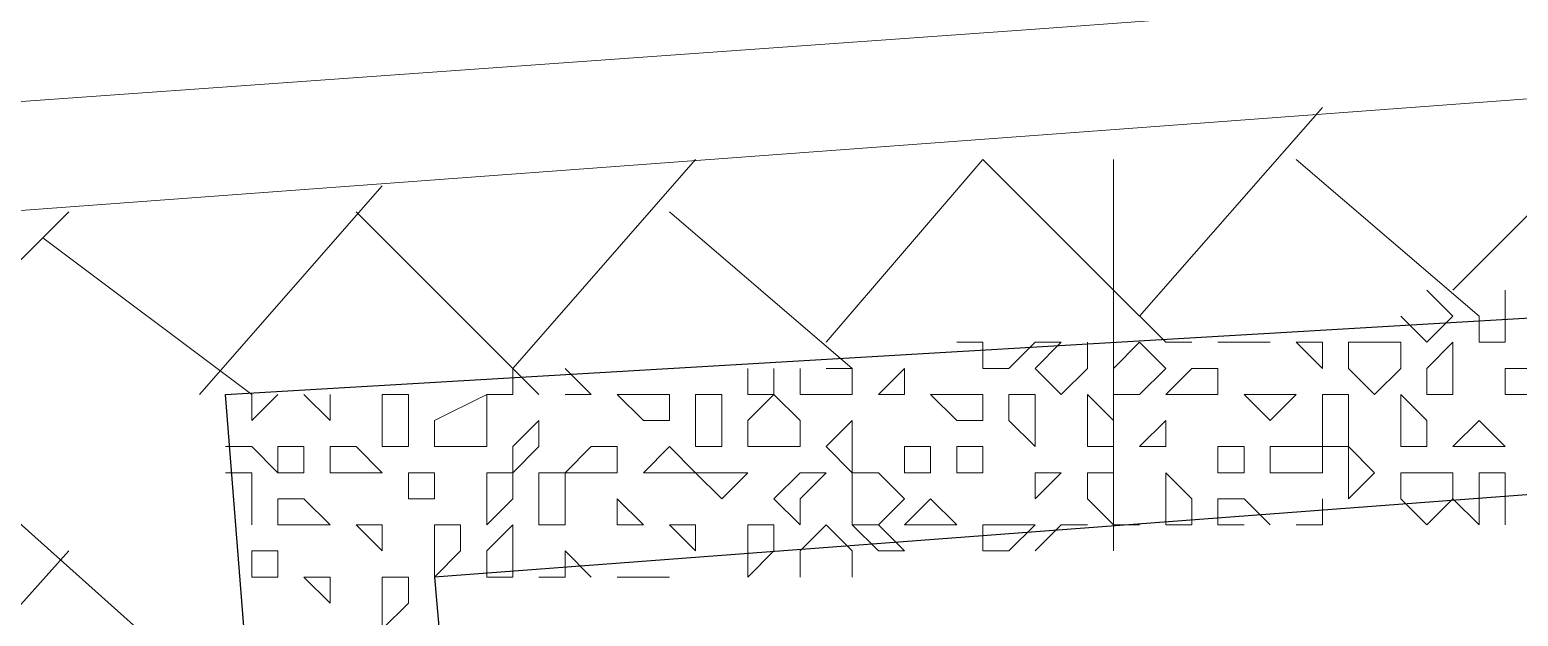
# Model space of a CAD drawing. Header units: millimetres. Extents: x 2928 to 3112, y 1220 to 1280.
# Drawn here: x 3000.3972 to 3000.5872, y 1266.8257 to 1266.9006 of the extents above; entities that cross this region are included whole.
import ezdxf

# ---------------------------------------------------------------- set-up
doc = ezdxf.new("R2010")
doc.units = ezdxf.units.MM

msp = doc.modelspace()

# ---------------------------------------------------------------- linework, layer by layer
at = {"color": 252, "linetype": 'Continuous', "lineweight": 5, "true_color": 0x989898}
for points in [[(3000.5255, 1266.90065), (2999.21881, 1266.80732), (2999.00214, 1266.79065), (2999.01881, 1266.58065), (2999.35881, 1261.95725), (3000.88217, 1262.07059), (3002.40886, 1262.18392), (3002.06885, 1266.80399), (3002.05218, 1267.01399), (3001.83885, 1266.99732)], [(3000.52883, 1266.88732), (2999.22548, 1266.79065), (2999.01881, 1266.77732), (2999.03214, 1266.57398), (2999.37215, 1261.97392), (3000.88217, 1262.08392), (3002.39219, 1262.19725), (3002.05552, 1266.79732), (3002.03885, 1266.99732), (3001.83218, 1266.98399)]]:
    msp.add_lwpolyline(points, close=True, dxfattribs=at)
at = {"color": 9, "linetype": 'Continuous', "lineweight": 5, "true_color": 0xbababa}
for points in [[(3000.53883, 1266.86399), (3000.56216, 1266.89065), (3000.56216, 1266.89065)], [(3000.57883, 1266.86732), (3000.60216, 1266.89065), (3000.60216, 1266.89065)], [(3000.45883, 1266.85732), (3000.48216, 1266.88399), (3000.48216, 1266.88399)], [(3000.49883, 1266.86065), (3000.51883, 1266.88399), (3000.51883, 1266.88399)], [(3000.51883, 1266.88399), (3000.5355, 1266.86732), (3000.5355, 1266.86732)], [(3000.55883, 1266.88399), (3000.58216, 1266.86399), (3000.58216, 1266.86399)], [(3000.41883, 1266.85399), (3000.44216, 1266.88065), (3000.44216, 1266.88065)], [(3000.37883, 1266.85399), (3000.40216, 1266.87732), (3000.40216, 1266.87732)], [(3000.43883, 1266.87732), (3000.46216, 1266.85399), (3000.46216, 1266.85399)], [(3000.47883, 1266.87732), (3000.50216, 1266.85732), (3000.50216, 1266.85732)], [(3000.39883, 1266.87399), (3000.42549, 1266.85399), (3000.42549, 1266.85399)], [(3000.35883, 1266.87065), (3000.42216, 1266.81399), (3000.42216, 1266.81399)], [(3000.5355, 1266.86732), (3000.54216, 1266.86065), (3000.54216, 1266.86065)], [(3000.57883, 1266.86399), (3000.5755, 1266.86732), (3000.5755, 1266.86732)], [(3000.5855, 1266.86399), (3000.5855, 1266.86732), (3000.5855, 1266.86732)], [(3000.57216, 1266.86399), (3000.5755, 1266.86065), (3000.5755, 1266.86065)], [(3000.5755, 1266.86065), (3000.57883, 1266.86399), (3000.57883, 1266.86399)], [(3000.58216, 1266.86065), (3000.58216, 1266.86399), (3000.58216, 1266.86399)], [(3000.5855, 1266.86065), (3000.5855, 1266.86399), (3000.5855, 1266.86399)], [(3000.51883, 1266.86065), (3000.5155, 1266.86065), (3000.5155, 1266.86065)], [(3000.51883, 1266.86065), (3000.51883, 1266.85732), (3000.51883, 1266.85732)], [(3000.52216, 1266.85732), (3000.5255, 1266.86065), (3000.5255, 1266.86065)], [(3000.5255, 1266.85732), (3000.52883, 1266.86065), (3000.52883, 1266.86065)], [(3000.52883, 1266.86065), (3000.5255, 1266.86065), (3000.5255, 1266.86065)], [(3000.53216, 1266.85732), (3000.53216, 1266.86065), (3000.53216, 1266.86065)], [(3000.5355, 1266.85732), (3000.5355, 1266.86065), (3000.5355, 1266.86065)], [(3000.5355, 1266.85732), (3000.53883, 1266.86065), (3000.53883, 1266.86065)], [(3000.53883, 1266.86065), (3000.54216, 1266.85732), (3000.54216, 1266.85732)], [(3000.54216, 1266.86065), (3000.5455, 1266.86065), (3000.5455, 1266.86065)], [(3000.54883, 1266.86065), (3000.55216, 1266.86065), (3000.55216, 1266.86065)], [(3000.55216, 1266.86065), (3000.5555, 1266.86065), (3000.5555, 1266.86065)], [(3000.55883, 1266.86065), (3000.56216, 1266.85732), (3000.56216, 1266.85732)], [(3000.55883, 1266.86065), (3000.56216, 1266.86065), (3000.56216, 1266.86065)], [(3000.56216, 1266.85732), (3000.56216, 1266.86065), (3000.56216, 1266.86065)], [(3000.5655, 1266.85732), (3000.5655, 1266.86065), (3000.5655, 1266.86065)], [(3000.5655, 1266.86065), (3000.56883, 1266.86065), (3000.56883, 1266.86065)], [(3000.56883, 1266.86065), (3000.57216, 1266.86065), (3000.57216, 1266.86065)], [(3000.57216, 1266.85732), (3000.57216, 1266.86065), (3000.57216, 1266.86065)], [(3000.5755, 1266.85732), (3000.57883, 1266.86065), (3000.57883, 1266.86065)], [(3000.57883, 1266.86065), (3000.57883, 1266.85732), (3000.57883, 1266.85732)], [(3000.58216, 1266.86065), (3000.5855, 1266.86065), (3000.5855, 1266.86065)], [(3000.45883, 1266.85399), (3000.45883, 1266.85732), (3000.45883, 1266.85732)], [(3000.46883, 1266.85399), (3000.4655, 1266.85732), (3000.4655, 1266.85732)], [(3000.48883, 1266.85732), (3000.48883, 1266.85399), (3000.48883, 1266.85399)], [(3000.49216, 1266.85399), (3000.49216, 1266.85732), (3000.49216, 1266.85732)], [(3000.4955, 1266.85399), (3000.4955, 1266.85732), (3000.4955, 1266.85732)], [(3000.49883, 1266.85732), (3000.50216, 1266.85732), (3000.50216, 1266.85732)], [(3000.50216, 1266.85399), (3000.50216, 1266.85732), (3000.50216, 1266.85732)], [(3000.5055, 1266.85399), (3000.50883, 1266.85732), (3000.50883, 1266.85732)], [(3000.50883, 1266.85732), (3000.50883, 1266.85399), (3000.50883, 1266.85399)], [(3000.51883, 1266.85732), (3000.52216, 1266.85732), (3000.52216, 1266.85732)], [(3000.5255, 1266.85732), (3000.52883, 1266.85399), (3000.52883, 1266.85399)], [(3000.52883, 1266.85399), (3000.53216, 1266.85732), (3000.53216, 1266.85732)], [(3000.5355, 1266.85399), (3000.5355, 1266.85732), (3000.5355, 1266.85732)], [(3000.53883, 1266.85399), (3000.54216, 1266.85732), (3000.54216, 1266.85732)], [(3000.54216, 1266.85399), (3000.5455, 1266.85732), (3000.5455, 1266.85732)], [(3000.5455, 1266.85732), (3000.54883, 1266.85732), (3000.54883, 1266.85732)], [(3000.54883, 1266.85732), (3000.54883, 1266.85399), (3000.54883, 1266.85399)], [(3000.5655, 1266.85732), (3000.56883, 1266.85399), (3000.56883, 1266.85399)], [(3000.56883, 1266.85399), (3000.57216, 1266.85732), (3000.57216, 1266.85732)], [(3000.5755, 1266.85399), (3000.5755, 1266.85732), (3000.5755, 1266.85732)], [(3000.57883, 1266.85399), (3000.57883, 1266.85732), (3000.57883, 1266.85732)], [(3000.5855, 1266.85399), (3000.5855, 1266.85732), (3000.5855, 1266.85732)], [(3000.5855, 1266.85732), (3000.58883, 1266.85732), (3000.58883, 1266.85732)], [(3000.42549, 1266.85399), (3000.42549, 1266.85065), (3000.42549, 1266.85065)], [(3000.42549, 1266.85065), (3000.42883, 1266.85399), (3000.42883, 1266.85399)], [(3000.43216, 1266.85399), (3000.4355, 1266.85065), (3000.4355, 1266.85065)], [(3000.4355, 1266.85065), (3000.4355, 1266.85399), (3000.4355, 1266.85399)], [(3000.4455, 1266.85399), (3000.44216, 1266.85399), (3000.44216, 1266.85399)], [(3000.44216, 1266.85065), (3000.44216, 1266.85399), (3000.44216, 1266.85399)], [(3000.44216, 1266.85399), (3000.4455, 1266.85399), (3000.4455, 1266.85399)], [(3000.4455, 1266.84732), (3000.4455, 1266.85399), (3000.4455, 1266.85399)], [(3000.44883, 1266.85065), (3000.4555, 1266.85399), (3000.4555, 1266.85399)], [(3000.4555, 1266.85399), (3000.45883, 1266.85399), (3000.45883, 1266.85399)], [(3000.4555, 1266.85399), (3000.4555, 1266.85065), (3000.4555, 1266.85065)], [(3000.4655, 1266.85399), (3000.46883, 1266.85399), (3000.46883, 1266.85399)], [(3000.47216, 1266.85399), (3000.4755, 1266.85065), (3000.4755, 1266.85065)], [(3000.47216, 1266.85399), (3000.4755, 1266.85399), (3000.4755, 1266.85399)], [(3000.4755, 1266.85399), (3000.47883, 1266.85399), (3000.47883, 1266.85399)], [(3000.47883, 1266.85065), (3000.47883, 1266.85399), (3000.47883, 1266.85399)], [(3000.48216, 1266.85399), (3000.4855, 1266.85399), (3000.4855, 1266.85399)], [(3000.48216, 1266.85065), (3000.48216, 1266.85399), (3000.48216, 1266.85399)], [(3000.4855, 1266.84732), (3000.4855, 1266.85399), (3000.4855, 1266.85399)], [(3000.48883, 1266.85399), (3000.49216, 1266.85399), (3000.49216, 1266.85399)], [(3000.48883, 1266.85065), (3000.49216, 1266.85399), (3000.49216, 1266.85399)], [(3000.49216, 1266.85399), (3000.4955, 1266.85065), (3000.4955, 1266.85065)], [(3000.4955, 1266.85399), (3000.49883, 1266.85399), (3000.49883, 1266.85399)], [(3000.49883, 1266.85399), (3000.50216, 1266.85399), (3000.50216, 1266.85399)], [(3000.5055, 1266.85399), (3000.50883, 1266.85399), (3000.50883, 1266.85399)], [(3000.51216, 1266.85399), (3000.5155, 1266.85065), (3000.5155, 1266.85065)], [(3000.51216, 1266.85399), (3000.5155, 1266.85399), (3000.5155, 1266.85399)], [(3000.5155, 1266.85399), (3000.51883, 1266.85399), (3000.51883, 1266.85399)], [(3000.51883, 1266.85065), (3000.51883, 1266.85399), (3000.51883, 1266.85399)], [(3000.52216, 1266.85065), (3000.52216, 1266.85399), (3000.52216, 1266.85399)], [(3000.52216, 1266.85399), (3000.5255, 1266.85399), (3000.5255, 1266.85399)], [(3000.5255, 1266.84732), (3000.5255, 1266.85399), (3000.5255, 1266.85399)], [(3000.53216, 1266.85399), (3000.5355, 1266.85065), (3000.5355, 1266.85065)], [(3000.53216, 1266.85065), (3000.53216, 1266.85399), (3000.53216, 1266.85399)], [(3000.5355, 1266.85399), (3000.53883, 1266.85399), (3000.53883, 1266.85399)], [(3000.54216, 1266.85399), (3000.5455, 1266.85399), (3000.5455, 1266.85399)], [(3000.5455, 1266.85399), (3000.54883, 1266.85399), (3000.54883, 1266.85399)], [(3000.55216, 1266.85399), (3000.5555, 1266.85065), (3000.5555, 1266.85065)], [(3000.55216, 1266.85399), (3000.5555, 1266.85399), (3000.5555, 1266.85399)], [(3000.5555, 1266.85399), (3000.55883, 1266.85399), (3000.55883, 1266.85399)], [(3000.5555, 1266.85065), (3000.55883, 1266.85399), (3000.55883, 1266.85399)], [(3000.56216, 1266.85065), (3000.56216, 1266.85399), (3000.56216, 1266.85399)], [(3000.56216, 1266.85399), (3000.5655, 1266.85399), (3000.5655, 1266.85399)], [(3000.5655, 1266.84732), (3000.5655, 1266.85399), (3000.5655, 1266.85399)], [(3000.57216, 1266.85399), (3000.5755, 1266.85065), (3000.5755, 1266.85065)], [(3000.57216, 1266.85065), (3000.57216, 1266.85399), (3000.57216, 1266.85399)], [(3000.5755, 1266.85399), (3000.57883, 1266.85399), (3000.57883, 1266.85399)], [(3000.5855, 1266.85399), (3000.58883, 1266.85399), (3000.58883, 1266.85399)], [(3000.44216, 1266.85065), (3000.44216, 1266.84732), (3000.44216, 1266.84732)], [(3000.44883, 1266.84732), (3000.44883, 1266.85065), (3000.44883, 1266.85065)], [(3000.4555, 1266.84732), (3000.4555, 1266.85065), (3000.4555, 1266.85065)], [(3000.45883, 1266.84732), (3000.46216, 1266.85065), (3000.46216, 1266.85065)], [(3000.46216, 1266.85065), (3000.46216, 1266.84732), (3000.46216, 1266.84732)], [(3000.4755, 1266.85065), (3000.47883, 1266.85065), (3000.47883, 1266.85065)], [(3000.48216, 1266.85065), (3000.48216, 1266.84732), (3000.48216, 1266.84732)], [(3000.48883, 1266.84732), (3000.48883, 1266.85065), (3000.48883, 1266.85065)], [(3000.4955, 1266.84732), (3000.4955, 1266.85065), (3000.4955, 1266.85065)], [(3000.49883, 1266.84732), (3000.50216, 1266.85065), (3000.50216, 1266.85065)], [(3000.50216, 1266.85065), (3000.50216, 1266.84732), (3000.50216, 1266.84732)], [(3000.5155, 1266.85065), (3000.51883, 1266.85065), (3000.51883, 1266.85065)], [(3000.52216, 1266.85065), (3000.5255, 1266.84732), (3000.5255, 1266.84732)], [(3000.53216, 1266.84732), (3000.53216, 1266.85065), (3000.53216, 1266.85065)], [(3000.5355, 1266.84732), (3000.5355, 1266.85065), (3000.5355, 1266.85065)], [(3000.53883, 1266.84732), (3000.54216, 1266.85065), (3000.54216, 1266.85065)], [(3000.54216, 1266.85065), (3000.54216, 1266.84732), (3000.54216, 1266.84732)], [(3000.56216, 1266.85065), (3000.56216, 1266.84732), (3000.56216, 1266.84732)], [(3000.57216, 1266.84732), (3000.57216, 1266.85065), (3000.57216, 1266.85065)], [(3000.5755, 1266.84732), (3000.5755, 1266.85065), (3000.5755, 1266.85065)], [(3000.57883, 1266.84732), (3000.58216, 1266.85065), (3000.58216, 1266.85065)], [(3000.58216, 1266.85065), (3000.5855, 1266.84732), (3000.5855, 1266.84732)], [(3000.42216, 1266.84732), (3000.42549, 1266.84732), (3000.42549, 1266.84732)], [(3000.42883, 1266.84399), (3000.42549, 1266.84732), (3000.42549, 1266.84732)], [(3000.42883, 1266.84732), (3000.43216, 1266.84732), (3000.43216, 1266.84732)], [(3000.42883, 1266.84399), (3000.42883, 1266.84732), (3000.42883, 1266.84732)], [(3000.43216, 1266.84399), (3000.43216, 1266.84732), (3000.43216, 1266.84732)], [(3000.4355, 1266.84399), (3000.4355, 1266.84732), (3000.4355, 1266.84732)], [(3000.4355, 1266.84732), (3000.43883, 1266.84732), (3000.43883, 1266.84732)], [(3000.43883, 1266.84732), (3000.44216, 1266.84399), (3000.44216, 1266.84399)], [(3000.44216, 1266.84732), (3000.4455, 1266.84732), (3000.4455, 1266.84732)], [(3000.44883, 1266.84732), (3000.45216, 1266.84732), (3000.45216, 1266.84732)], [(3000.45216, 1266.84732), (3000.4555, 1266.84732), (3000.4555, 1266.84732)], [(3000.45883, 1266.84732), (3000.45883, 1266.84399), (3000.45883, 1266.84399)], [(3000.45883, 1266.84399), (3000.46216, 1266.84732), (3000.46216, 1266.84732)], [(3000.4655, 1266.84399), (3000.46883, 1266.84732), (3000.46883, 1266.84732)], [(3000.46883, 1266.84732), (3000.47216, 1266.84732), (3000.47216, 1266.84732)], [(3000.47216, 1266.84399), (3000.47216, 1266.84732), (3000.47216, 1266.84732)], [(3000.4755, 1266.84399), (3000.47883, 1266.84732), (3000.47883, 1266.84732)], [(3000.47883, 1266.84732), (3000.48216, 1266.84399), (3000.48216, 1266.84399)], [(3000.48216, 1266.84732), (3000.4855, 1266.84732), (3000.4855, 1266.84732)], [(3000.48883, 1266.84732), (3000.49216, 1266.84732), (3000.49216, 1266.84732)], [(3000.49216, 1266.84732), (3000.4955, 1266.84732), (3000.4955, 1266.84732)], [(3000.49883, 1266.84732), (3000.50216, 1266.84399), (3000.50216, 1266.84399)], [(3000.50216, 1266.84399), (3000.50216, 1266.84732), (3000.50216, 1266.84732)], [(3000.50883, 1266.84732), (3000.51216, 1266.84732), (3000.51216, 1266.84732)], [(3000.50883, 1266.84399), (3000.50883, 1266.84732), (3000.50883, 1266.84732)], [(3000.51216, 1266.84399), (3000.51216, 1266.84732), (3000.51216, 1266.84732)], [(3000.5155, 1266.84399), (3000.5155, 1266.84732), (3000.5155, 1266.84732)], [(3000.5155, 1266.84732), (3000.51883, 1266.84732), (3000.51883, 1266.84732)], [(3000.51883, 1266.84732), (3000.51883, 1266.84399), (3000.51883, 1266.84399)], [(3000.53216, 1266.84732), (3000.5355, 1266.84732), (3000.5355, 1266.84732)], [(3000.53883, 1266.84732), (3000.54216, 1266.84732), (3000.54216, 1266.84732)], [(3000.54883, 1266.84732), (3000.55216, 1266.84732), (3000.55216, 1266.84732)], [(3000.54883, 1266.84732), (3000.54883, 1266.84399), (3000.54883, 1266.84399)], [(3000.55216, 1266.84399), (3000.55216, 1266.84732), (3000.55216, 1266.84732)], [(3000.5555, 1266.84399), (3000.5555, 1266.84732), (3000.5555, 1266.84732)], [(3000.5555, 1266.84732), (3000.55883, 1266.84732), (3000.55883, 1266.84732)], [(3000.55883, 1266.84732), (3000.56216, 1266.84732), (3000.56216, 1266.84732)], [(3000.56216, 1266.84399), (3000.56216, 1266.84732), (3000.56216, 1266.84732)], [(3000.56216, 1266.84732), (3000.5655, 1266.84732), (3000.5655, 1266.84732)], [(3000.5655, 1266.84732), (3000.56883, 1266.84399), (3000.56883, 1266.84399)], [(3000.5655, 1266.84399), (3000.5655, 1266.84732), (3000.5655, 1266.84732)], [(3000.57216, 1266.84732), (3000.5755, 1266.84732), (3000.5755, 1266.84732)], [(3000.57883, 1266.84732), (3000.5855, 1266.84732), (3000.5855, 1266.84732)], [(3000.42549, 1266.84399), (3000.42216, 1266.84399), (3000.42216, 1266.84399)], [(3000.42549, 1266.84399), (3000.42549, 1266.84065), (3000.42549, 1266.84065)], [(3000.42883, 1266.84399), (3000.43216, 1266.84399), (3000.43216, 1266.84399)], [(3000.4355, 1266.84399), (3000.44216, 1266.84399), (3000.44216, 1266.84399)], [(3000.4455, 1266.84399), (3000.4455, 1266.84065), (3000.4455, 1266.84065)], [(3000.4455, 1266.84399), (3000.44883, 1266.84399), (3000.44883, 1266.84399)], [(3000.44883, 1266.84065), (3000.44883, 1266.84399), (3000.44883, 1266.84399)], [(3000.4555, 1266.84399), (3000.45883, 1266.84399), (3000.45883, 1266.84399)], [(3000.4555, 1266.84065), (3000.4555, 1266.84399), (3000.4555, 1266.84399)], [(3000.45883, 1266.84065), (3000.45883, 1266.84399), (3000.45883, 1266.84399)], [(3000.46216, 1266.83732), (3000.46216, 1266.84399), (3000.46216, 1266.84399)], [(3000.46216, 1266.84399), (3000.4655, 1266.84399), (3000.4655, 1266.84399)], [(3000.4655, 1266.84399), (3000.46883, 1266.84399), (3000.46883, 1266.84399)], [(3000.4655, 1266.84399), (3000.4655, 1266.84065), (3000.4655, 1266.84065)], [(3000.46883, 1266.84399), (3000.47216, 1266.84399), (3000.47216, 1266.84399)], [(3000.4755, 1266.84399), (3000.47883, 1266.84399), (3000.47883, 1266.84399)], [(3000.47883, 1266.84399), (3000.48216, 1266.84399), (3000.48216, 1266.84399)], [(3000.48216, 1266.84399), (3000.4855, 1266.84065), (3000.4855, 1266.84065)], [(3000.48216, 1266.84399), (3000.4855, 1266.84399), (3000.4855, 1266.84399)], [(3000.4855, 1266.84399), (3000.48883, 1266.84399), (3000.48883, 1266.84399)], [(3000.4855, 1266.84065), (3000.48883, 1266.84399), (3000.48883, 1266.84399)], [(3000.49216, 1266.84065), (3000.4955, 1266.84399), (3000.4955, 1266.84399)], [(3000.4955, 1266.84399), (3000.49883, 1266.84399), (3000.49883, 1266.84399)], [(3000.4955, 1266.84065), (3000.49883, 1266.84399), (3000.49883, 1266.84399)], [(3000.50216, 1266.83732), (3000.50216, 1266.84399), (3000.50216, 1266.84399)], [(3000.50216, 1266.84399), (3000.5055, 1266.84399), (3000.5055, 1266.84399)], [(3000.5055, 1266.84399), (3000.50883, 1266.84065), (3000.50883, 1266.84065)], [(3000.50883, 1266.84399), (3000.51216, 1266.84399), (3000.51216, 1266.84399)], [(3000.5155, 1266.84399), (3000.51883, 1266.84399), (3000.51883, 1266.84399)], [(3000.5255, 1266.84399), (3000.52883, 1266.84399), (3000.52883, 1266.84399)], [(3000.5255, 1266.84399), (3000.5255, 1266.84065), (3000.5255, 1266.84065)], [(3000.5255, 1266.84065), (3000.52883, 1266.84399), (3000.52883, 1266.84399)], [(3000.53216, 1266.84065), (3000.53216, 1266.84399), (3000.53216, 1266.84399)], [(3000.53216, 1266.84399), (3000.5355, 1266.84399), (3000.5355, 1266.84399)], [(3000.5355, 1266.84065), (3000.5355, 1266.84399), (3000.5355, 1266.84399)], [(3000.54216, 1266.84399), (3000.5455, 1266.84065), (3000.5455, 1266.84065)], [(3000.54216, 1266.83732), (3000.54216, 1266.84399), (3000.54216, 1266.84399)], [(3000.54883, 1266.84399), (3000.55216, 1266.84399), (3000.55216, 1266.84399)], [(3000.5555, 1266.84399), (3000.55883, 1266.84399), (3000.55883, 1266.84399)], [(3000.55883, 1266.84399), (3000.56216, 1266.84399), (3000.56216, 1266.84399)], [(3000.5655, 1266.84399), (3000.5655, 1266.84065), (3000.5655, 1266.84065)], [(3000.5655, 1266.84065), (3000.56883, 1266.84399), (3000.56883, 1266.84399)], [(3000.57216, 1266.84065), (3000.57216, 1266.84399), (3000.57216, 1266.84399)], [(3000.57216, 1266.84399), (3000.5755, 1266.84399), (3000.5755, 1266.84399)], [(3000.5755, 1266.84399), (3000.57883, 1266.84399), (3000.57883, 1266.84399)], [(3000.57883, 1266.84065), (3000.57883, 1266.84399), (3000.57883, 1266.84399)], [(3000.58216, 1266.83732), (3000.58216, 1266.84399), (3000.58216, 1266.84399)], [(3000.58216, 1266.84399), (3000.5855, 1266.84399), (3000.5855, 1266.84399)], [(3000.5855, 1266.84399), (3000.5855, 1266.84065), (3000.5855, 1266.84065)], [(3000.42549, 1266.83732), (3000.42549, 1266.84065), (3000.42549, 1266.84065)], [(3000.42883, 1266.83732), (3000.42883, 1266.84065), (3000.42883, 1266.84065)], [(3000.42883, 1266.84065), (3000.43216, 1266.84065), (3000.43216, 1266.84065)], [(3000.43216, 1266.84065), (3000.4355, 1266.83732), (3000.4355, 1266.83732)], [(3000.4455, 1266.84065), (3000.44883, 1266.84065), (3000.44883, 1266.84065)], [(3000.4555, 1266.84065), (3000.4555, 1266.83732), (3000.4555, 1266.83732)], [(3000.4555, 1266.83732), (3000.45883, 1266.84065), (3000.45883, 1266.84065)], [(3000.4655, 1266.83732), (3000.4655, 1266.84065), (3000.4655, 1266.84065)], [(3000.47216, 1266.84065), (3000.4755, 1266.83732), (3000.4755, 1266.83732)], [(3000.47216, 1266.83732), (3000.47216, 1266.84065), (3000.47216, 1266.84065)], [(3000.49216, 1266.84065), (3000.4955, 1266.83732), (3000.4955, 1266.83732)], [(3000.4955, 1266.83732), (3000.4955, 1266.84065), (3000.4955, 1266.84065)], [(3000.5055, 1266.83732), (3000.50883, 1266.84065), (3000.50883, 1266.84065)], [(3000.50883, 1266.83732), (3000.51216, 1266.84065), (3000.51216, 1266.84065)], [(3000.51216, 1266.84065), (3000.5155, 1266.83732), (3000.5155, 1266.83732)], [(3000.53216, 1266.84065), (3000.5355, 1266.83732), (3000.5355, 1266.83732)], [(3000.5355, 1266.83732), (3000.5355, 1266.84065), (3000.5355, 1266.84065)], [(3000.5455, 1266.83732), (3000.5455, 1266.84065), (3000.5455, 1266.84065)], [(3000.54883, 1266.83732), (3000.54883, 1266.84065), (3000.54883, 1266.84065)], [(3000.54883, 1266.84065), (3000.55216, 1266.84065), (3000.55216, 1266.84065)], [(3000.55216, 1266.84065), (3000.5555, 1266.83732), (3000.5555, 1266.83732)], [(3000.56216, 1266.83732), (3000.56216, 1266.84065), (3000.56216, 1266.84065)], [(3000.57216, 1266.84065), (3000.5755, 1266.83732), (3000.5755, 1266.83732)], [(3000.5755, 1266.83732), (3000.57883, 1266.84065), (3000.57883, 1266.84065)], [(3000.58216, 1266.83732), (3000.57883, 1266.84065), (3000.57883, 1266.84065)], [(3000.5855, 1266.83732), (3000.5855, 1266.84065), (3000.5855, 1266.84065)], [(3000.42883, 1266.83732), (3000.43216, 1266.83732), (3000.43216, 1266.83732)], [(3000.43216, 1266.83732), (3000.4355, 1266.83732), (3000.4355, 1266.83732)], [(3000.43883, 1266.83732), (3000.44216, 1266.83399), (3000.44216, 1266.83399)], [(3000.43883, 1266.83732), (3000.44216, 1266.83732), (3000.44216, 1266.83732)], [(3000.44216, 1266.83399), (3000.44216, 1266.83732), (3000.44216, 1266.83732)], [(3000.44883, 1266.83732), (3000.45216, 1266.83732), (3000.45216, 1266.83732)], [(3000.44883, 1266.83399), (3000.44883, 1266.83732), (3000.44883, 1266.83732)], [(3000.45216, 1266.83399), (3000.45216, 1266.83732), (3000.45216, 1266.83732)], [(3000.4555, 1266.83399), (3000.45883, 1266.83732), (3000.45883, 1266.83732)], [(3000.45883, 1266.83732), (3000.45883, 1266.83399), (3000.45883, 1266.83399)], [(3000.46216, 1266.83732), (3000.4655, 1266.83732), (3000.4655, 1266.83732)], [(3000.47216, 1266.83732), (3000.4755, 1266.83732), (3000.4755, 1266.83732)], [(3000.47883, 1266.83732), (3000.48216, 1266.83399), (3000.48216, 1266.83399)], [(3000.47883, 1266.83732), (3000.48216, 1266.83732), (3000.48216, 1266.83732)], [(3000.48216, 1266.83399), (3000.48216, 1266.83732), (3000.48216, 1266.83732)], [(3000.48883, 1266.83732), (3000.49216, 1266.83732), (3000.49216, 1266.83732)], [(3000.48883, 1266.83399), (3000.48883, 1266.83732), (3000.48883, 1266.83732)], [(3000.49216, 1266.83399), (3000.49216, 1266.83732), (3000.49216, 1266.83732)], [(3000.4955, 1266.83399), (3000.49883, 1266.83732), (3000.49883, 1266.83732)], [(3000.49883, 1266.83732), (3000.50216, 1266.83399), (3000.50216, 1266.83399)], [(3000.5055, 1266.83399), (3000.50216, 1266.83732), (3000.50216, 1266.83732)], [(3000.50216, 1266.83732), (3000.5055, 1266.83732), (3000.5055, 1266.83732)], [(3000.50883, 1266.83399), (3000.5055, 1266.83732), (3000.5055, 1266.83732)], [(3000.50883, 1266.83732), (3000.51216, 1266.83732), (3000.51216, 1266.83732)], [(3000.51216, 1266.83732), (3000.5155, 1266.83732), (3000.5155, 1266.83732)], [(3000.51883, 1266.83732), (3000.51883, 1266.83399), (3000.51883, 1266.83399)], [(3000.51883, 1266.83732), (3000.52216, 1266.83732), (3000.52216, 1266.83732)], [(3000.52216, 1266.83732), (3000.5255, 1266.83732), (3000.5255, 1266.83732)], [(3000.52216, 1266.83399), (3000.5255, 1266.83732), (3000.5255, 1266.83732)], [(3000.5255, 1266.83399), (3000.52883, 1266.83732), (3000.52883, 1266.83732)], [(3000.52883, 1266.83732), (3000.53216, 1266.83732), (3000.53216, 1266.83732)], [(3000.5355, 1266.83732), (3000.53883, 1266.83732), (3000.53883, 1266.83732)], [(3000.54216, 1266.83732), (3000.5455, 1266.83732), (3000.5455, 1266.83732)], [(3000.54883, 1266.83732), (3000.55216, 1266.83732), (3000.55216, 1266.83732)], [(3000.55883, 1266.83732), (3000.56216, 1266.83732), (3000.56216, 1266.83732)], [(3000.34549, 1266.77065), (3000.40216, 1266.83399), (3000.40216, 1266.83399)], [(3000.42549, 1266.83065), (3000.42549, 1266.83399), (3000.42549, 1266.83399)], [(3000.42549, 1266.83399), (3000.42883, 1266.83399), (3000.42883, 1266.83399)], [(3000.42883, 1266.83399), (3000.42883, 1266.83065), (3000.42883, 1266.83065)], [(3000.44883, 1266.83399), (3000.44883, 1266.83065), (3000.44883, 1266.83065)], [(3000.44883, 1266.83065), (3000.45216, 1266.83399), (3000.45216, 1266.83399)], [(3000.4555, 1266.83065), (3000.4555, 1266.83399), (3000.4555, 1266.83399)], [(3000.45883, 1266.83065), (3000.45883, 1266.83399), (3000.45883, 1266.83399)], [(3000.4655, 1266.83399), (3000.46883, 1266.83065), (3000.46883, 1266.83065)], [(3000.4655, 1266.83065), (3000.4655, 1266.83399), (3000.4655, 1266.83399)], [(3000.48883, 1266.83399), (3000.48883, 1266.83065), (3000.48883, 1266.83065)], [(3000.48883, 1266.83065), (3000.49216, 1266.83399), (3000.49216, 1266.83399)], [(3000.4955, 1266.83065), (3000.4955, 1266.83399), (3000.4955, 1266.83399)], [(3000.4955, 1266.83065), (3000.4955, 1266.83399), (3000.4955, 1266.83399)], [(3000.50216, 1266.83065), (3000.50216, 1266.83399), (3000.50216, 1266.83399)], [(3000.5055, 1266.83399), (3000.50883, 1266.83399), (3000.50883, 1266.83399)], [(3000.51883, 1266.83399), (3000.52216, 1266.83399), (3000.52216, 1266.83399)], [(3000.42549, 1266.83065), (3000.42883, 1266.83065), (3000.42883, 1266.83065)], [(3000.43216, 1266.83065), (3000.4355, 1266.82732), (3000.4355, 1266.82732)], [(3000.43216, 1266.83065), (3000.4355, 1266.83065), (3000.4355, 1266.83065)], [(3000.4355, 1266.82732), (3000.4355, 1266.83065), (3000.4355, 1266.83065)], [(3000.4455, 1266.83065), (3000.44216, 1266.83065), (3000.44216, 1266.83065)], [(3000.44216, 1266.82732), (3000.44216, 1266.83065), (3000.44216, 1266.83065)], [(3000.44216, 1266.83065), (3000.4455, 1266.83065), (3000.4455, 1266.83065)], [(3000.4455, 1266.82732), (3000.4455, 1266.83065), (3000.4455, 1266.83065)], [(3000.4555, 1266.83065), (3000.45883, 1266.83065), (3000.45883, 1266.83065)], [(3000.4655, 1266.83065), (3000.46216, 1266.83065), (3000.46216, 1266.83065)], [(3000.47216, 1266.83065), (3000.4755, 1266.83065), (3000.4755, 1266.83065)], [(3000.4755, 1266.83065), (3000.47883, 1266.83065), (3000.47883, 1266.83065)], [(3000.44216, 1266.82732), (3000.44216, 1266.82399), (3000.44216, 1266.82399)], [(3000.44216, 1266.82399), (3000.4455, 1266.82732), (3000.4455, 1266.82732)]]:
    msp.add_lwpolyline(points, dxfattribs=at)
at = {"color": 7, "linetype": 'Continuous', "lineweight": 9, "true_color": 0x000007}
msp.add_lwpolyline([(3000.5355, 1266.83399), (3000.5355, 1266.88399), (3000.5355, 1266.88399)], dxfattribs=at)
at = {"color": 7, "linetype": 'Continuous', "lineweight": -2, "true_color": 0x000007}
for points in [[(3000.42216, 1266.85399), (3000.64883, 1266.86732), (3000.65883, 1266.74065), (3000.43216, 1266.72732)], [(3000.44883, 1266.83065), (3000.4555, 1266.75399), (3000.63216, 1266.76732), (3000.6255, 1266.84399)]]:
    msp.add_lwpolyline(points, close=True, dxfattribs=at)
at = {"color": 9, "linetype": 'Continuous', "lineweight": 5, "true_color": 0xbababa}
for points in [[(3000.53216, 1266.86065), (3000.53216, 1266.86065)], [(3000.54216, 1266.86065), (3000.54216, 1266.86065)], [(3000.54883, 1266.86065), (3000.54883, 1266.86065)], [(3000.5555, 1266.86065), (3000.5555, 1266.86065)], [(3000.55883, 1266.86065), (3000.55883, 1266.86065)], [(3000.56216, 1266.86065), (3000.56216, 1266.86065)], [(3000.5855, 1266.86065), (3000.5855, 1266.86065)], [(3000.56216, 1266.85732), (3000.56216, 1266.85732)], [(3000.43216, 1266.85399), (3000.43216, 1266.85399)], [(3000.45883, 1266.85399), (3000.45883, 1266.85399)], [(3000.4655, 1266.85399), (3000.4655, 1266.85399)], [(3000.4655, 1266.85399), (3000.4655, 1266.85399)], [(3000.46883, 1266.85399), (3000.46883, 1266.85399)], [(3000.47216, 1266.85399), (3000.47216, 1266.85399)], [(3000.48216, 1266.85399), (3000.48216, 1266.85399)], [(3000.5055, 1266.85399), (3000.5055, 1266.85399)], [(3000.50883, 1266.85399), (3000.50883, 1266.85399)], [(3000.50883, 1266.85399), (3000.50883, 1266.85399)], [(3000.51216, 1266.85399), (3000.51216, 1266.85399)], [(3000.5255, 1266.85399), (3000.5255, 1266.85399)], [(3000.5355, 1266.85399), (3000.5355, 1266.85399)], [(3000.5355, 1266.85399), (3000.5355, 1266.85399)], [(3000.54883, 1266.85399), (3000.54883, 1266.85399)], [(3000.5555, 1266.85399), (3000.5555, 1266.85399)], [(3000.5655, 1266.85399), (3000.5655, 1266.85399)], [(3000.57883, 1266.85399), (3000.57883, 1266.85399)], [(3000.5855, 1266.85399), (3000.5855, 1266.85399)], [(3000.4355, 1266.85065), (3000.4355, 1266.85065)], [(3000.5555, 1266.85065), (3000.5555, 1266.85065)], [(3000.42549, 1266.84732), (3000.42549, 1266.84732)], [(3000.42883, 1266.84732), (3000.42883, 1266.84732)], [(3000.45883, 1266.84732), (3000.45883, 1266.84732)], [(3000.46216, 1266.84732), (3000.46216, 1266.84732)], [(3000.47216, 1266.84732), (3000.47216, 1266.84732)], [(3000.47883, 1266.84732), (3000.47883, 1266.84732)], [(3000.49883, 1266.84732), (3000.49883, 1266.84732)], [(3000.50216, 1266.84732), (3000.50216, 1266.84732)], [(3000.50883, 1266.84732), (3000.50883, 1266.84732)], [(3000.5255, 1266.84732), (3000.5255, 1266.84732)], [(3000.53216, 1266.84732), (3000.53216, 1266.84732)], [(3000.53883, 1266.84732), (3000.53883, 1266.84732)], [(3000.54216, 1266.84732), (3000.54216, 1266.84732)], [(3000.54216, 1266.84732), (3000.54216, 1266.84732)], [(3000.54883, 1266.84732), (3000.54883, 1266.84732)], [(3000.54883, 1266.84732), (3000.54883, 1266.84732)], [(3000.57216, 1266.84732), (3000.57216, 1266.84732)], [(3000.57883, 1266.84732), (3000.57883, 1266.84732)], [(3000.57883, 1266.84732), (3000.57883, 1266.84732)], [(3000.5855, 1266.84732), (3000.5855, 1266.84732)], [(3000.4355, 1266.84399), (3000.4355, 1266.84399)], [(3000.44216, 1266.84399), (3000.44216, 1266.84399)], [(3000.4455, 1266.84399), (3000.4455, 1266.84399)], [(3000.44883, 1266.84399), (3000.44883, 1266.84399)], [(3000.4555, 1266.84399), (3000.4555, 1266.84399)], [(3000.47883, 1266.84399), (3000.47883, 1266.84399)], [(3000.48883, 1266.84399), (3000.48883, 1266.84399)], [(3000.48883, 1266.84399), (3000.48883, 1266.84399)], [(3000.4955, 1266.84399), (3000.4955, 1266.84399)], [(3000.50883, 1266.84399), (3000.50883, 1266.84399)], [(3000.51883, 1266.84399), (3000.51883, 1266.84399)], [(3000.51883, 1266.84399), (3000.51883, 1266.84399)], [(3000.5255, 1266.84399), (3000.5255, 1266.84399)], [(3000.5255, 1266.84399), (3000.5255, 1266.84399)], [(3000.52883, 1266.84399), (3000.52883, 1266.84399)], [(3000.5355, 1266.84399), (3000.5355, 1266.84399)], [(3000.5355, 1266.84399), (3000.5355, 1266.84399)], [(3000.54216, 1266.84399), (3000.54216, 1266.84399)], [(3000.5655, 1266.84399), (3000.5655, 1266.84399)], [(3000.56883, 1266.84399), (3000.56883, 1266.84399)], [(3000.47216, 1266.84065), (3000.47216, 1266.84065)], [(3000.51216, 1266.84065), (3000.51216, 1266.84065)], [(3000.5355, 1266.84065), (3000.5355, 1266.84065)], [(3000.42549, 1266.83732), (3000.42549, 1266.83732)], [(3000.4355, 1266.83732), (3000.4355, 1266.83732)], [(3000.43883, 1266.83732), (3000.43883, 1266.83732)], [(3000.44216, 1266.83732), (3000.44216, 1266.83732)], [(3000.44883, 1266.83732), (3000.44883, 1266.83732)], [(3000.4655, 1266.83732), (3000.4655, 1266.83732)], [(3000.47216, 1266.83732), (3000.47216, 1266.83732)], [(3000.4755, 1266.83732), (3000.4755, 1266.83732)], [(3000.47883, 1266.83732), (3000.47883, 1266.83732)], [(3000.48216, 1266.83732), (3000.48216, 1266.83732)], [(3000.48883, 1266.83732), (3000.48883, 1266.83732)], [(3000.50216, 1266.83732), (3000.50216, 1266.83732)], [(3000.51216, 1266.83732), (3000.51216, 1266.83732)], [(3000.51883, 1266.83732), (3000.51883, 1266.83732)], [(3000.53216, 1266.83732), (3000.53216, 1266.83732)], [(3000.53216, 1266.83732), (3000.53216, 1266.83732)], [(3000.53883, 1266.83732), (3000.53883, 1266.83732)], [(3000.54216, 1266.83732), (3000.54216, 1266.83732)], [(3000.5555, 1266.83732), (3000.5555, 1266.83732)], [(3000.55883, 1266.83732), (3000.55883, 1266.83732)], [(3000.56216, 1266.83732), (3000.56216, 1266.83732)], [(3000.44216, 1266.83399), (3000.44216, 1266.83399)], [(3000.4655, 1266.83399), (3000.4655, 1266.83399)], [(3000.48216, 1266.83399), (3000.48216, 1266.83399)], [(3000.42549, 1266.83065), (3000.42549, 1266.83065)], [(3000.42883, 1266.83065), (3000.42883, 1266.83065)], [(3000.43216, 1266.83065), (3000.43216, 1266.83065)], [(3000.4355, 1266.83065), (3000.4355, 1266.83065)], [(3000.45883, 1266.83065), (3000.45883, 1266.83065)], [(3000.46883, 1266.83065), (3000.46883, 1266.83065)], [(3000.47216, 1266.83065), (3000.47216, 1266.83065)], [(3000.4355, 1266.82732), (3000.4355, 1266.82732)]]:
    msp.add_lwpolyline(points, close=True, dxfattribs=at)

doc.saveas('drawing.dxf')
